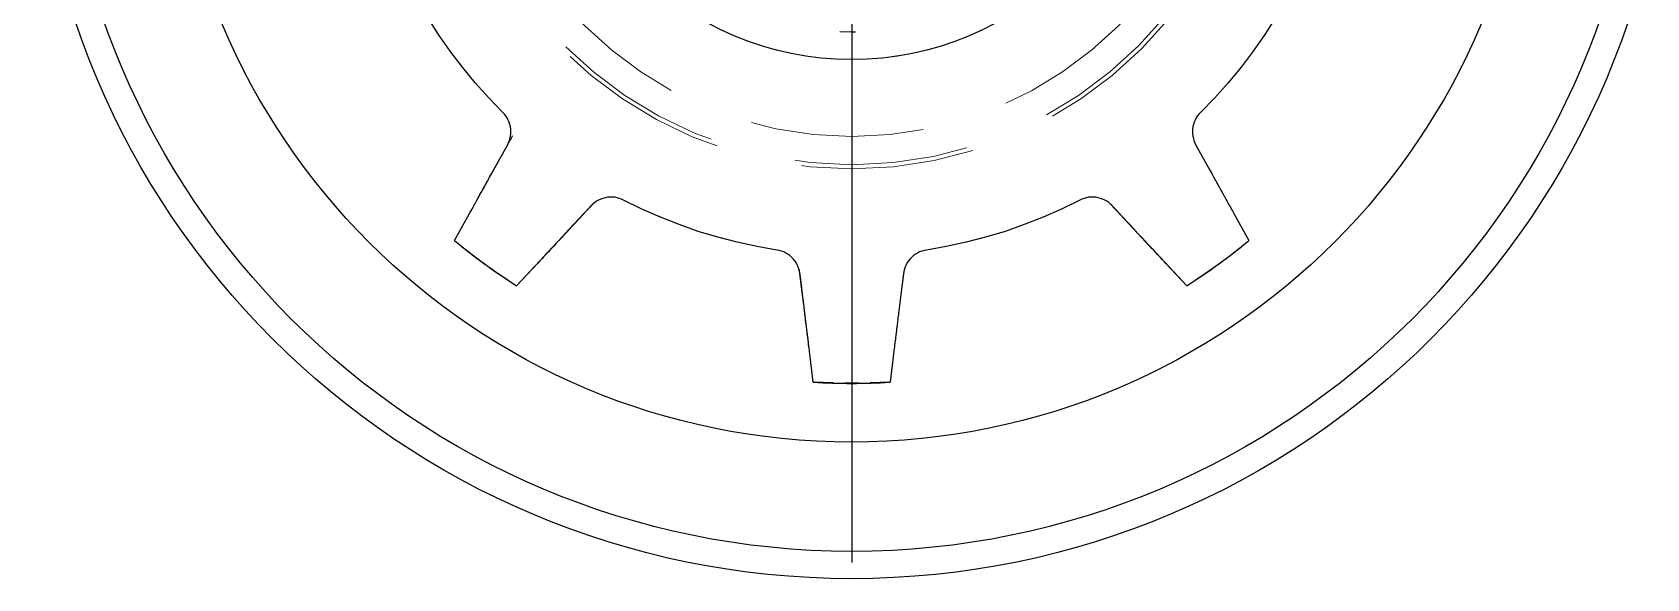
# Model space of a CAD drawing. Header units: millimetres. Extents: x -6 to 11.8, y -6 to 6.
# Drawn here: x -6 to 5.82, y -6 to -2 of the extents above; entities that cross this region are included whole.
import ezdxf

# ---------------------------------------------------------------- set-up
doc = ezdxf.new("R2010")
doc.units = ezdxf.units.MM
doc.linetypes.add('HIDDEN', pattern=[1.905, 1.27, -0.635])

msp = doc.modelspace()

# ---------------------------------------------------------------- linework, layer by layer
at = {"color": 7, "linetype": 'Continuous'}
msp.add_line((0, 0), (0, -5.882), dxfattribs=at)
at = {"color": 7, "linetype": 'HIDDEN', "lineweight": 18}
for p, q in [((-2.793, -3.316), (-2.525, -2.834)), ((2.522, -2.827), (2.909, -3.525)), ((-2.454, -3.856), (-1.909, -3.272)), ((2.189, -3.572), (1.908, -3.27)), ((-2.909, -3.525), (-2.793, -3.317)), ((2.454, -3.856), (2.192, -3.575)), ((-0.379, -3.767), (-0.378, -3.773)), ((-0.378, -3.774), (-0.281, -4.561)), ((0.379, -3.769), (0.281, -4.561))]:
    msp.add_line(p, q, dxfattribs=at)
at = {"color": 7, "linetype": 'Continuous', "lineweight": 25}
for p, q in [((-2.909, -3.525), (-2.794, -3.616)), ((2.794, -3.616), (2.909, -3.525)), ((-2.725, -3.668), (-2.646, -3.725)), ((-2.576, -3.774), (-2.454, -3.856)), ((2.454, -3.856), (2.576, -3.774)), ((2.646, -3.725), (2.725, -3.668)), ((-0.135, -4.567), (-0.281, -4.561)), ((0.049, -4.569), (-0.049, -4.569)), ((0.281, -4.561), (0.135, -4.567))]:
    msp.add_line(p, q, dxfattribs=at)
at = {"color": 7, "linetype": 'Continuous', "lineweight": 25, "flags": 128}
for points in [[(-2.909, -3.525), (-2.798, -3.326), (-2.793, -3.316), (-2.782, -3.297), (-2.772, -3.279), (-2.765, -3.266), (-2.761, -3.258), (-2.758, -3.254), (-2.747, -3.234), (-2.734, -3.211), (-2.728, -3.199), (-2.722, -3.188), (-2.709, -3.165), (-2.708, -3.163), (-2.696, -3.142), (-2.687, -3.126), (-2.683, -3.118), (-2.678, -3.109), (-2.666, -3.088), (-2.665, -3.085), (-2.651, -3.06), (-2.645, -3.049), (-2.637, -3.035), (-2.623, -3.01), (-2.521, -2.825), (-2.513, -2.809), (-2.506, -2.793), (-2.502, -2.777), (-2.498, -2.76), (-2.496, -2.743), (-2.496, -2.725), (-2.496, -2.708), (-2.499, -2.691), (-2.503, -2.674), (-2.508, -2.658), (-2.515, -2.642), (-2.523, -2.626), (-2.533, -2.612), (-2.543, -2.598), (-2.555, -2.586), (-2.658, -2.479), (-2.757, -2.369), (-2.851, -2.255), (-2.941, -2.137), (-3.025, -2.015), (-3.105, -1.89)], [(3.105, -1.89), (3.025, -2.015), (2.941, -2.137), (2.851, -2.255), (2.757, -2.369), (2.658, -2.479), (2.555, -2.586), (2.543, -2.598), (2.533, -2.612), (2.523, -2.626), (2.515, -2.642), (2.508, -2.658), (2.503, -2.674), (2.499, -2.691), (2.496, -2.708), (2.496, -2.725), (2.496, -2.743), (2.498, -2.76), (2.502, -2.777), (2.506, -2.793), (2.513, -2.809), (2.521, -2.825), (2.623, -3.01), (2.636, -3.033), (2.645, -3.049), (2.65, -3.058), (2.664, -3.084), (2.666, -3.088), (2.678, -3.108), (2.687, -3.126), (2.691, -3.132), (2.704, -3.156), (2.708, -3.163), (2.717, -3.18), (2.728, -3.199), (2.73, -3.203), (2.743, -3.227), (2.747, -3.233), (2.755, -3.248), (2.765, -3.266), (2.767, -3.269), (2.778, -3.289), (2.782, -3.297), (2.788, -3.308), (2.798, -3.326), (2.909, -3.525)], [(0.029, -1.999), (0, -2), (-0.088, -1.997)], [(-0.281, -4.561), (-0.309, -4.335), (-0.31, -4.325), (-0.313, -4.304), (-0.316, -4.282), (-0.317, -4.268), (-0.318, -4.259), (-0.319, -4.254), (-0.322, -4.231), (-0.325, -4.205), (-0.327, -4.191), (-0.328, -4.179), (-0.331, -4.153), (-0.332, -4.151), (-0.335, -4.126), (-0.337, -4.108), (-0.338, -4.099), (-0.339, -4.089), (-0.342, -4.065), (-0.343, -4.062), (-0.346, -4.034), (-0.348, -4.021), (-0.349, -4.006), (-0.353, -3.977), (-0.379, -3.767), (-0.382, -3.75), (-0.386, -3.733), (-0.392, -3.717), (-0.399, -3.701), (-0.407, -3.686), (-0.417, -3.672), (-0.428, -3.658), (-0.44, -3.646), (-0.453, -3.635), (-0.467, -3.624), (-0.482, -3.616), (-0.497, -3.608), (-0.514, -3.602), (-0.53, -3.597), (-0.547, -3.594), (-0.693, -3.568), (-0.838, -3.537), (-0.981, -3.5), (-1.123, -3.457), (-1.263, -3.408), (-1.401, -3.354), (-1.537, -3.294), (-1.67, -3.229), (-1.685, -3.222), (-1.702, -3.216), (-1.718, -3.211), (-1.735, -3.208), (-1.753, -3.207), (-1.77, -3.207), (-1.787, -3.208), (-1.804, -3.211), (-1.821, -3.216), (-1.837, -3.221), (-1.853, -3.229), (-1.868, -3.237), (-1.882, -3.247), (-1.895, -3.258), (-1.908, -3.27), (-2.052, -3.425), (-2.07, -3.444), (-2.083, -3.458), (-2.09, -3.465), (-2.11, -3.487), (-2.113, -3.49), (-2.129, -3.507), (-2.142, -3.522), (-2.148, -3.527), (-2.166, -3.547), (-2.171, -3.553), (-2.184, -3.567), (-2.199, -3.583), (-2.202, -3.586), (-2.221, -3.606), (-2.226, -3.612), (-2.238, -3.624), (-2.252, -3.639), (-2.254, -3.641), (-2.269, -3.658), (-2.276, -3.665), (-2.284, -3.674), (-2.298, -3.689), (-2.454, -3.856)], [(2.454, -3.856), (2.298, -3.689), (2.291, -3.681), (2.277, -3.666), (2.261, -3.649), (2.252, -3.639), (2.246, -3.633), (2.242, -3.629), (2.226, -3.612), (2.209, -3.593), (2.199, -3.583), (2.191, -3.574), (2.173, -3.555), (2.171, -3.553), (2.155, -3.535), (2.142, -3.522), (2.136, -3.515), (2.129, -3.508), (2.113, -3.49), (2.11, -3.487), (2.091, -3.467), (2.083, -3.458), (2.072, -3.446), (2.052, -3.425), (1.908, -3.27), (1.895, -3.258), (1.882, -3.247), (1.868, -3.237), (1.853, -3.229), (1.837, -3.221), (1.821, -3.216), (1.804, -3.211), (1.787, -3.208), (1.77, -3.207), (1.753, -3.207), (1.735, -3.208), (1.718, -3.211), (1.702, -3.216), (1.685, -3.222), (1.67, -3.229), (1.537, -3.294), (1.401, -3.354), (1.263, -3.408), (1.123, -3.457), (0.981, -3.5), (0.838, -3.537), (0.693, -3.568), (0.547, -3.594), (0.53, -3.597), (0.514, -3.602), (0.497, -3.608), (0.482, -3.616), (0.467, -3.624), (0.453, -3.635), (0.44, -3.646), (0.428, -3.658), (0.417, -3.672), (0.407, -3.686), (0.399, -3.701), (0.392, -3.717), (0.386, -3.733), (0.382, -3.75), (0.379, -3.767), (0.353, -3.977), (0.35, -4.003), (0.348, -4.021), (0.346, -4.031), (0.343, -4.061), (0.342, -4.065), (0.339, -4.089), (0.337, -4.108), (0.336, -4.116), (0.333, -4.143), (0.332, -4.151), (0.329, -4.169), (0.327, -4.191), (0.326, -4.196), (0.323, -4.223), (0.322, -4.231), (0.32, -4.247), (0.317, -4.268), (0.317, -4.271), (0.314, -4.293), (0.313, -4.303), (0.312, -4.315), (0.309, -4.335), (0.281, -4.561)]]:
    msp.add_lwpolyline(points, dxfattribs=at)
at = {"color": 7, "linetype": 'HIDDEN', "lineweight": 18, "flags": 128}
for points in [[(-2.794, -3.616), (-2.761, -3.641), (-2.725, -3.668)], [(2.515, -3.816), (2.56, -3.786), (2.609, -3.751), (2.65, -3.723), (2.722, -3.671), (2.761, -3.641), (2.809, -3.604), (2.852, -3.571), (2.852, -3.571)], [(2.725, -3.668), (2.761, -3.641), (2.794, -3.616)], [(-2.646, -3.725), (-2.61, -3.752), (-2.576, -3.774)], [(2.576, -3.774), (2.61, -3.752), (2.646, -3.725)], [(-0.049, -4.569), (-0.094, -4.569), (-0.135, -4.567)], [(0.135, -4.567), (0.094, -4.569), (0.049, -4.569)]]:
    msp.add_lwpolyline(points, dxfattribs=at)
at = {"color": 7, "linetype": 'Continuous', "lineweight": 25}
for radius in [6, 5.8, 5, 2.2]:
    msp.add_circle((0, 0), radius, dxfattribs=at)
at = {"color": 7, "linetype": 'HIDDEN', "lineweight": 18}
for radius in [3, 2.969, 2.762, 2.2]:
    msp.add_circle((0, 0), radius, dxfattribs=at)
at = {"color": 7, "linetype": 'Continuous', "lineweight": 25}
for start, end in [(230.4719, 237.5281), (302.4719, 309.5281), (266.4719, 273.5281)]:
    msp.add_arc((0, 0), 4.57, start, end, dxfattribs=at)
at = {"color": 7, "linetype": 'HIDDEN', "lineweight": 18}
for centre, start, end in [((0.026, 0.035), 231.4115, 236.5885), ((0, 0.043), 267.4116, 272.5884)]:
    msp.add_arc(centre, 4.613, start, end, dxfattribs=at)
for points, knots in [([(-2.696, -3.142), (-2.555, -2.887), (-2.414, -2.633), (-2.522, -2.827), (-2.522, -2.828), (-2.522, -2.828)], [0, 0, 0, 0, 0.992615, 0.992631, 1, 1, 1, 1]), ([(-2.789, -3.309), (-2.703, -3.154), (-2.615, -2.996), (-2.527, -2.836), (-2.525, -2.832)], [0, 0, 0, 0, 0.9746034, 1, 1, 1, 1]), ([(-2.529, -2.841), (-2.525, -2.833), (-2.519, -2.822), (-2.581, -2.935), (-2.624, -3.011), (-2.665, -3.086)], [0, 0, 0, 0, 0.052932, 0.070415, 1, 1, 1, 1]), ([(-2.523, -2.83), (-2.523, -2.828), (-2.521, -2.826), (-2.522, -2.828), (-2.523, -2.828)], [0, 0, 0, 0, 0.691068, 1, 1, 1, 1]), ([(-2.111, -3.488), (-2.022, -3.392), (-1.763, -3.115), (-2.071, -3.446), (-2.274, -3.662)], [0, 0, 0, 0, 0.3442713, 1, 1, 1, 1]), ([(-2.111, -3.488), (-2.016, -3.386), (-1.794, -3.148), (-2.034, -3.405), (-2.171, -3.552)], [0, 0, 0, 0, 0.426842, 1, 1, 1, 1]), ([(-1.909, -3.271), (-1.909, -3.271), (-1.908, -3.271), (-1.979, -3.347), (-2.056, -3.429), (-2.132, -3.511)], [0, 0, 0, 0, 0.002279, 0.002549, 1, 1, 1, 1]), ([(-1.91, -3.272), (-1.909, -3.272), (-1.838, -3.195), (-1.975, -3.342), (-2.111, -3.488)], [0, 0, 0, 0, 0.001665, 1, 1, 1, 1]), ([(-2.11, -3.487), (-2.043, -3.415), (-1.975, -3.342), (-1.839, -3.196), (-1.966, -3.333), (-2.093, -3.469)], [0, 0, 0, 0, 0.485676, 0.486878, 1, 1, 1, 1]), ([(-2.083, -3.458), (-2.052, -3.425), (-2.007, -3.377), (-1.875, -3.235), (-1.985, -3.353), (-2.069, -3.443)], [0, 0, 0, 0, 0.337483, 0.500518, 1, 1, 1, 1]), ([(2.07, -3.444), (1.958, -3.324), (1.797, -3.152), (2.006, -3.375), (2.069, -3.443)], [0, 0, 0, 0, 0.6961168, 1, 1, 1, 1]), ([(1.912, -3.275), (1.912, -3.275), (1.863, -3.222), (1.967, -3.334), (2.071, -3.446)], [0, 0, 0, 0, 0.004024, 1, 1, 1, 1]), ([(1.913, -3.276), (1.918, -3.281), (1.929, -3.293), (1.907, -3.269), (1.979, -3.347), (2.031, -3.402), (2.081, -3.456)], [0, 0, 0, 0, 0.047103, 0.108108, 0.116533, 1, 1, 1, 1]), ([(2.082, -3.457), (2.029, -3.401), (1.973, -3.34), (1.916, -3.279), (1.912, -3.274)], [0, 0, 0, 0, 0.9330189, 1, 1, 1, 1]), ([(-0.335, -4.125), (-0.365, -3.881), (-0.408, -3.527), (-0.352, -3.985), (-0.335, -4.126)], [0, 0, 0, 0, 0.691705, 1, 1, 1, 1]), ([(-0.337, -4.105), (-0.357, -3.946), (-0.405, -3.551), (-0.348, -4.02), (-0.313, -4.3)], [0, 0, 0, 0, 0.403975, 1, 1, 1, 1]), ([(-0.342, -4.065), (-0.36, -3.923), (-0.402, -3.579), (-0.352, -3.989), (-0.322, -4.23)], [0, 0, 0, 0, 0.411254, 1, 1, 1, 1]), ([(-0.352, -3.988), (-0.365, -3.877), (-0.393, -3.654), (-0.363, -3.897), (-0.348, -4.019)], [0, 0, 0, 0, 0.499209, 1, 1, 1, 1]), ([(-0.338, -4.096), (-0.352, -3.988), (-0.365, -3.878), (-0.378, -3.77), (-0.379, -3.768), (-0.379, -3.768)], [0, 0, 0, 0, 0.9814, 0.99843, 1, 1, 1, 1]), ([(0.379, -3.769), (0.379, -3.768), (0.38, -3.756), (0.361, -3.914), (0.355, -3.959), (0.351, -3.996)], [0, 0, 0, 0, 0.003489, 0.175948, 1, 1, 1, 1])]:
    msp.add_open_spline(points, degree=3, knots=knots, dxfattribs=at)

doc.saveas('drawing.dxf')
